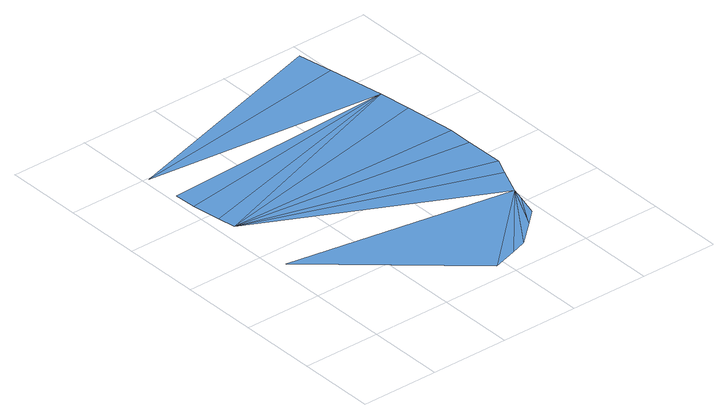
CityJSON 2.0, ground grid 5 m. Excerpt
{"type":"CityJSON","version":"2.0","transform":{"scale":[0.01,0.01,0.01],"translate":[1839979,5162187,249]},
"CityObjects":{
"waterbody1":{"type":"WaterBody","attributes":{"class":"unknow","usage":"unknow"},"geometry":[{"type":"MultiSurface","lod":"3","boundaries":[[[0,1,2]],[[3,4,5]],[[6,3,5]],[[7,6,5]],[[1,8,2]],[[8,9,2]],[[4,2,10]],[[9,11,2]],[[4,10,12]],[[13,4,12]],[[11,14,15]],[[16,4,13]],[[11,15,2]],[[17,4,16]],[[5,4,17]],[[18,19,5]],[[20,19,18]]],"semantics":{"surfaces":[{"type":"WaterSurface"}],"values":[0,0,0,0,0,0,0,0,0,0,0,0,0,0,0,0,0]}}]}
},
"vertices":[
[71,857,7],[947,99,7],[1507,616,7],[78,1443,7],[94,1327,7],[1566,1830,7],[53,1626,7],[47,1768,7],[1108,151,7],[1210,184,7],[1582,791,7],[1356,314,7],[1629,902,7],[1628,1147,7],[1448,395,7],[1484,531,7],[1627,1302,7],[1590,1626,7],[1504,2186,7],[38,1993,7],[1465,2409,7]
]}
